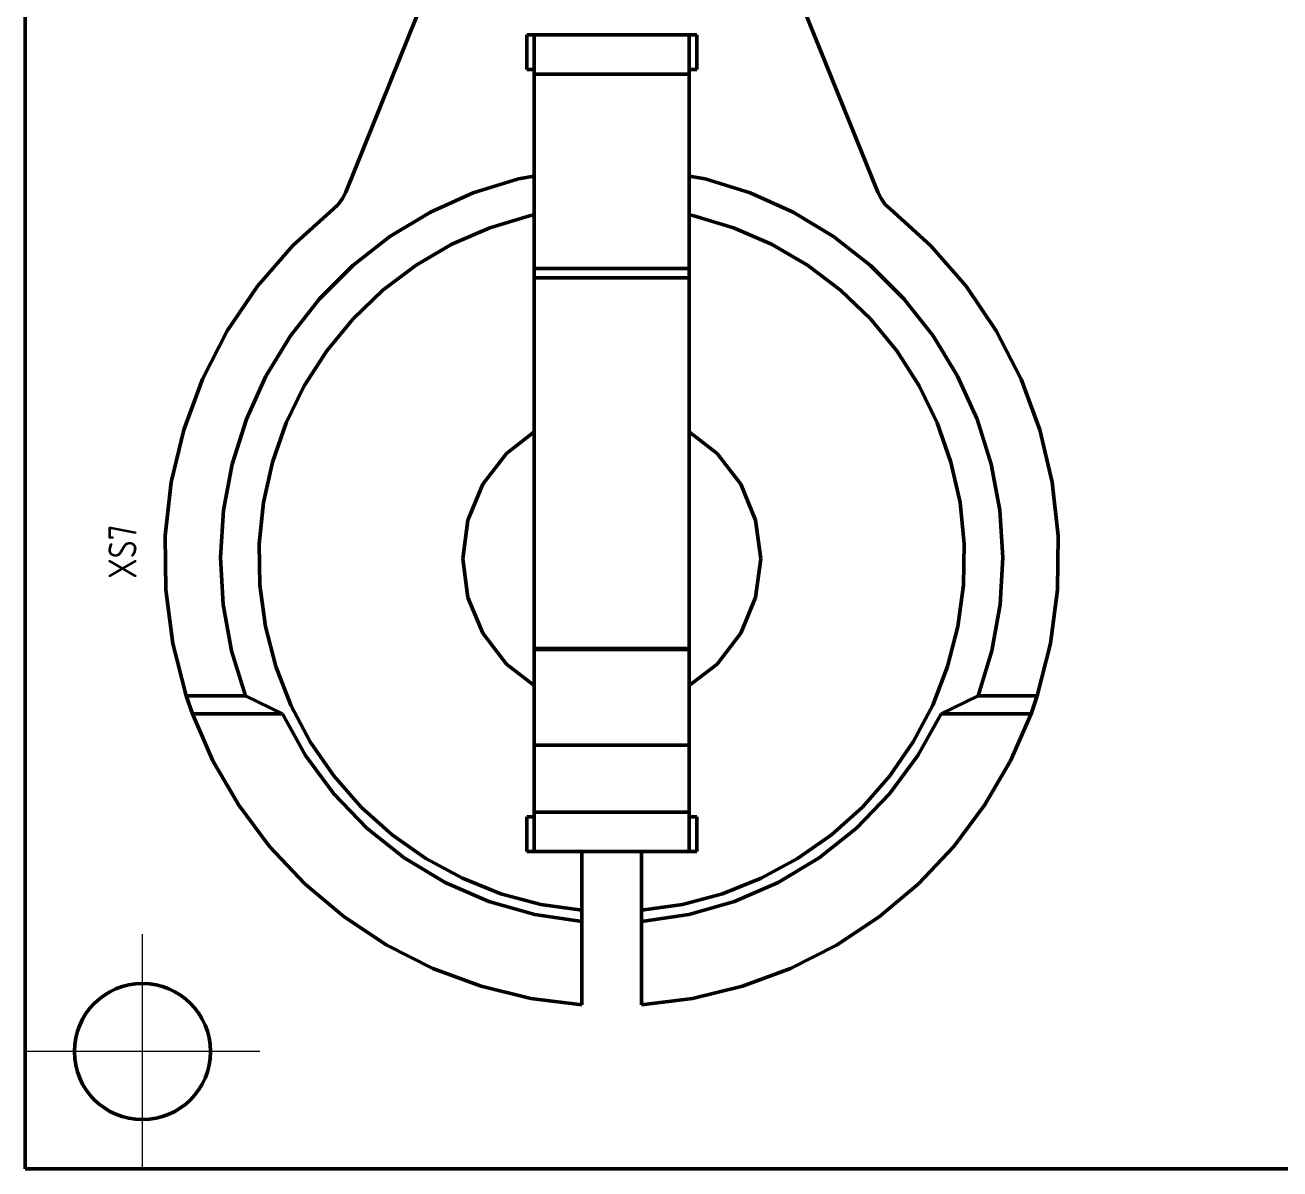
# Paper-space layout 'Layout1' of a CAD drawing. Extents: x -70 to 840, y -1 to 593.
# Drawn here: x 109.5 to 162.9, y 332.7 to 381.5 of the extents above; entities that cross this region are included whole.
import ezdxf

# ---------------------------------------------------------------- set-up
doc = ezdxf.new("R2010")
doc.units = 0
doc.header["$MEASUREMENT"] = 0
doc.layers.get('0').update_dxf_attribs({"linetype": 'CONTINUOUS', "lineweight": 15})
doc.layers.add('Основная', color=7, linetype='CONTINUOUS', lineweight=50)
doc.styles.add('GOST type A0', font='', dxfattribs={"oblique": 15, "height": 3.5})
doc.styles.get('GOST type A0').set_extended_font_data('GOST type A')

psp = doc.layouts.get("Layout1")

# ---------------------------------------------------------------- linework, layer by layer
for p, q in [((114.456, 332.715), (114.456, 342.715)), ((114.456, 332.715), (114.456, 342.715)), ((119.456, 337.715), (109.456, 337.715)), ((119.456, 337.715), (109.456, 337.715))]:
    psp.add_line(p, q)
at = {"layer": 'Основная'}
for p, q in [((109.456, 492.715), (109.456, 332.715)), ((127.094, 384.177), (123.118, 374.333)), ((127.094, 384.177), (123.118, 374.333)), ((127.094, 384.177), (123.118, 374.333)), ((127.094, 384.177), (123.118, 374.333)), ((145.794, 374.333), (141.816, 384.177)), ((145.794, 374.333), (141.816, 384.177)), ((145.794, 374.333), (141.816, 384.177)), ((145.794, 374.333), (141.816, 384.177)), ((138.076, 381.041), (130.836, 381.041)), ((130.836, 379.569), (130.836, 381.041)), ((138.076, 381.041), (130.836, 381.041)), ((130.836, 379.569), (130.836, 381.041)), ((131.154, 380.985), (131.154, 381.041)), ((131.154, 380.985), (131.154, 381.041)), ((131.154, 380.817), (131.154, 380.985)), ((131.154, 380.817), (131.154, 380.985)), ((131.154, 380.551), (131.154, 380.817)), ((131.154, 380.551), (131.154, 380.817)), ((137.758, 380.985), (137.758, 381.041)), ((137.758, 380.985), (137.758, 381.041)), ((137.758, 380.817), (137.758, 380.985)), ((137.758, 380.817), (137.758, 380.985)), ((137.758, 380.551), (137.758, 380.817)), ((137.758, 380.551), (137.758, 380.817)), ((138.076, 379.569), (138.076, 381.041)), ((138.076, 379.569), (138.076, 381.041)), ((131.154, 380.205), (131.154, 380.551)), ((131.154, 380.205), (131.154, 380.551)), ((137.758, 380.205), (137.758, 380.551)), ((137.758, 380.205), (137.758, 380.551)), ((131.154, 379.801), (131.154, 380.205)), ((131.154, 379.801), (131.154, 380.205)), ((131.154, 379.801), (131.154, 379.369)), ((131.154, 379.801), (131.154, 379.369)), ((137.758, 379.801), (137.758, 380.205)), ((137.758, 379.801), (137.758, 380.205)), ((137.758, 379.801), (137.758, 379.369)), ((137.758, 379.801), (137.758, 379.369)), ((131.154, 379.569), (130.836, 379.569)), ((131.154, 379.569), (130.836, 379.569)), ((131.154, 379.369), (131.154, 371.085)), ((137.758, 379.369), (131.154, 379.369)), ((131.154, 379.369), (131.154, 371.085)), ((137.758, 379.369), (131.154, 379.369)), ((138.076, 379.569), (137.758, 379.569)), ((138.076, 379.569), (137.758, 379.569)), ((137.758, 379.369), (137.758, 371.085)), ((137.758, 379.369), (137.758, 371.085)), ((130.476, 374.899), (128.558, 374.303)), ((130.476, 374.899), (128.558, 374.303)), ((131.154, 375.023), (130.476, 374.899)), ((131.154, 375.023), (130.476, 374.899)), ((138.436, 374.899), (137.758, 375.023)), ((138.436, 374.899), (137.758, 375.023)), ((140.354, 374.303), (138.436, 374.899)), ((140.354, 374.303), (138.436, 374.899)), ((123.118, 374.333), (122.98, 374.061)), ((123.118, 374.333), (122.98, 374.061)), ((123.118, 374.333), (122.98, 374.061)), ((123.118, 374.333), (122.98, 374.061)), ((145.932, 374.061), (145.794, 374.333)), ((145.932, 374.061), (145.794, 374.333)), ((145.932, 374.061), (145.794, 374.333)), ((145.932, 374.061), (145.794, 374.333)), ((122.798, 373.817), (122.578, 373.609)), ((122.798, 373.817), (122.578, 373.609)), ((122.798, 373.817), (122.578, 373.609)), ((122.798, 373.817), (122.578, 373.609)), ((122.98, 374.061), (122.798, 373.817)), ((122.98, 374.061), (122.798, 373.817)), ((122.98, 374.061), (122.798, 373.817)), ((122.98, 374.061), (122.798, 373.817)), ((128.558, 374.303), (126.726, 373.481)), ((128.558, 374.303), (126.726, 373.481)), ((142.186, 373.481), (140.354, 374.303)), ((142.186, 373.481), (140.354, 374.303)), ((146.114, 373.817), (145.932, 374.061)), ((146.114, 373.817), (145.932, 374.061)), ((146.114, 373.817), (145.932, 374.061)), ((146.114, 373.817), (145.932, 374.061)), ((146.334, 373.609), (146.114, 373.817)), ((146.334, 373.609), (146.114, 373.817)), ((146.334, 373.609), (146.114, 373.817)), ((146.334, 373.609), (146.114, 373.817)), ((122.578, 373.609), (120.868, 372.067)), ((122.578, 373.609), (120.868, 372.067)), ((122.578, 373.609), (120.868, 372.067)), ((122.578, 373.609), (120.868, 372.067)), ((126.726, 373.481), (125.006, 372.445)), ((126.726, 373.481), (125.006, 372.445)), ((130.954, 373.335), (129.262, 372.823)), ((130.954, 373.335), (129.262, 372.823)), ((131.154, 373.371), (130.954, 373.335)), ((131.154, 373.371), (130.954, 373.335)), ((137.958, 373.335), (137.758, 373.371)), ((137.958, 373.335), (137.758, 373.371)), ((139.65, 372.823), (137.958, 373.335)), ((139.65, 372.823), (137.958, 373.335)), ((143.906, 372.445), (142.186, 373.481)), ((143.906, 372.445), (142.186, 373.481)), ((148.044, 372.067), (146.334, 373.609)), ((148.044, 372.067), (146.334, 373.609)), ((148.044, 372.067), (146.334, 373.609)), ((148.044, 372.067), (146.334, 373.609)), ((129.262, 372.823), (127.644, 372.117)), ((129.262, 372.823), (127.644, 372.117)), ((141.268, 372.117), (139.65, 372.823)), ((141.268, 372.117), (139.65, 372.823)), ((125.006, 372.445), (123.424, 371.209)), ((125.006, 372.445), (123.424, 371.209)), ((145.488, 371.209), (143.906, 372.445)), ((145.488, 371.209), (143.906, 372.445)), ((120.868, 372.067), (119.356, 370.329)), ((120.868, 372.067), (119.356, 370.329)), ((120.868, 372.067), (119.356, 370.329)), ((120.868, 372.067), (119.356, 370.329)), ((127.644, 372.117), (126.118, 371.225)), ((127.644, 372.117), (126.118, 371.225)), ((142.794, 371.225), (141.268, 372.117)), ((142.794, 371.225), (141.268, 372.117)), ((149.556, 370.329), (148.044, 372.067)), ((149.556, 370.329), (148.044, 372.067)), ((149.556, 370.329), (148.044, 372.067)), ((149.556, 370.329), (148.044, 372.067)), ((123.424, 371.209), (122.002, 369.791)), ((123.424, 371.209), (122.002, 369.791)), ((126.118, 371.225), (124.708, 370.161)), ((126.118, 371.225), (124.708, 370.161)), ((144.204, 370.161), (142.794, 371.225)), ((144.204, 370.161), (142.794, 371.225)), ((146.91, 369.791), (145.488, 371.209)), ((146.91, 369.791), (145.488, 371.209)), ((131.154, 370.951), (131.154, 371.085)), ((137.758, 371.085), (131.154, 371.085)), ((131.154, 370.951), (131.154, 371.085)), ((137.758, 371.085), (131.154, 371.085)), ((131.154, 370.817), (131.154, 370.951)), ((131.154, 370.817), (131.154, 370.951)), ((131.154, 370.685), (131.154, 370.817)), ((131.154, 370.685), (131.154, 370.817)), ((131.154, 370.685), (131.154, 354.897)), ((137.758, 370.685), (131.154, 370.685)), ((131.154, 370.685), (131.154, 354.897)), ((137.758, 370.685), (131.154, 370.685)), ((137.758, 370.951), (137.758, 371.085)), ((137.758, 370.951), (137.758, 371.085)), ((137.758, 370.817), (137.758, 370.951)), ((137.758, 370.817), (137.758, 370.951)), ((137.758, 370.685), (137.758, 370.817)), ((137.758, 370.685), (137.758, 370.817)), ((137.758, 370.685), (137.758, 354.897)), ((137.758, 370.685), (137.758, 354.897)), ((119.356, 370.329), (118.066, 368.423)), ((119.356, 370.329), (118.066, 368.423)), ((119.356, 370.329), (118.066, 368.423)), ((119.356, 370.329), (118.066, 368.423)), ((124.708, 370.161), (123.434, 368.937)), ((124.708, 370.161), (123.434, 368.937)), ((145.478, 368.937), (144.204, 370.161)), ((145.478, 368.937), (144.204, 370.161)), ((150.846, 368.423), (149.556, 370.329)), ((150.846, 368.423), (149.556, 370.329)), ((150.846, 368.423), (149.556, 370.329)), ((150.846, 368.423), (149.556, 370.329)), ((122.002, 369.791), (120.76, 368.213)), ((122.002, 369.791), (120.76, 368.213)), ((148.152, 368.213), (146.91, 369.791)), ((148.152, 368.213), (146.91, 369.791)), ((123.434, 368.937), (122.31, 367.575)), ((123.434, 368.937), (122.31, 367.575)), ((146.602, 367.575), (145.478, 368.937)), ((146.602, 367.575), (145.478, 368.937)), ((118.066, 368.423), (117.014, 366.375)), ((118.066, 368.423), (117.014, 366.375)), ((118.066, 368.423), (117.014, 366.375)), ((118.066, 368.423), (117.014, 366.375)), ((120.76, 368.213), (119.718, 366.497)), ((120.76, 368.213), (119.718, 366.497)), ((149.194, 366.497), (148.152, 368.213)), ((149.194, 366.497), (148.152, 368.213)), ((151.898, 366.375), (150.846, 368.423)), ((151.898, 366.375), (150.846, 368.423)), ((151.898, 366.375), (150.846, 368.423)), ((151.898, 366.375), (150.846, 368.423)), ((122.31, 367.575), (121.354, 366.089)), ((122.31, 367.575), (121.354, 366.089)), ((147.558, 366.089), (146.602, 367.575)), ((147.558, 366.089), (146.602, 367.575)), ((117.014, 366.375), (116.218, 364.215)), ((117.014, 366.375), (116.218, 364.215)), ((117.014, 366.375), (116.218, 364.215)), ((117.014, 366.375), (116.218, 364.215)), ((119.718, 366.497), (118.888, 364.667)), ((119.718, 366.497), (118.888, 364.667)), ((150.024, 364.667), (149.194, 366.497)), ((150.024, 364.667), (149.194, 366.497)), ((152.694, 364.215), (151.898, 366.375)), ((152.694, 364.215), (151.898, 366.375)), ((152.694, 364.215), (151.898, 366.375)), ((152.694, 364.215), (151.898, 366.375)), ((121.354, 366.089), (120.58, 364.501)), ((121.354, 366.089), (120.58, 364.501)), ((148.332, 364.501), (147.558, 366.089)), ((148.332, 364.501), (147.558, 366.089)), ((116.218, 364.215), (115.686, 361.975)), ((116.218, 364.215), (115.686, 361.975)), ((116.218, 364.215), (115.686, 361.975)), ((116.218, 364.215), (115.686, 361.975)), ((118.888, 364.667), (118.286, 362.753)), ((118.888, 364.667), (118.286, 362.753)), ((120.58, 364.501), (119.998, 362.833)), ((120.58, 364.501), (119.998, 362.833)), ((148.914, 362.833), (148.332, 364.501)), ((148.914, 362.833), (148.332, 364.501)), ((150.626, 362.753), (150.024, 364.667)), ((150.626, 362.753), (150.024, 364.667)), ((153.224, 361.975), (152.694, 364.215)), ((153.224, 361.975), (152.694, 364.215)), ((153.224, 361.975), (152.694, 364.215)), ((153.224, 361.975), (152.694, 364.215)), ((131.154, 364.117), (129.966, 363.205)), ((131.154, 364.117), (129.966, 363.205)), ((138.946, 363.205), (137.758, 364.117)), ((138.946, 363.205), (137.758, 364.117)), ((129.966, 363.205), (128.956, 361.891)), ((129.966, 363.205), (128.956, 361.891)), ((139.956, 361.891), (138.946, 363.205)), ((139.956, 361.891), (138.946, 363.205)), ((118.286, 362.753), (117.918, 360.779)), ((118.286, 362.753), (117.918, 360.779)), ((119.998, 362.833), (119.614, 361.109)), ((119.998, 362.833), (119.614, 361.109)), ((149.298, 361.109), (148.914, 362.833)), ((149.298, 361.109), (148.914, 362.833)), ((150.994, 360.779), (150.626, 362.753)), ((150.994, 360.779), (150.626, 362.753)), ((115.686, 361.975), (115.43, 359.687)), ((115.686, 361.975), (115.43, 359.687)), ((115.686, 361.975), (115.43, 359.687)), ((115.686, 361.975), (115.43, 359.687)), ((128.956, 361.891), (128.322, 360.359)), ((128.956, 361.891), (128.322, 360.359)), ((140.59, 360.359), (139.956, 361.891)), ((140.59, 360.359), (139.956, 361.891)), ((153.482, 359.687), (153.224, 361.975)), ((153.482, 359.687), (153.224, 361.975)), ((153.482, 359.687), (153.224, 361.975)), ((153.482, 359.687), (153.224, 361.975)), ((119.614, 361.109), (119.436, 359.351)), ((119.614, 361.109), (119.436, 359.351)), ((149.476, 359.351), (149.298, 361.109)), ((149.476, 359.351), (149.298, 361.109)), ((117.918, 360.779), (117.79, 358.775)), ((117.918, 360.779), (117.79, 358.775)), ((151.122, 358.775), (150.994, 360.779)), ((151.122, 358.775), (150.994, 360.779)), ((128.322, 360.359), (128.106, 358.715)), ((128.322, 360.359), (128.106, 358.715)), ((140.806, 358.715), (140.59, 360.359)), ((140.806, 358.715), (140.59, 360.359)), ((115.43, 359.687), (115.452, 357.385)), ((115.452, 357.385), (115.43, 359.687)), ((115.43, 359.687), (115.452, 357.385)), ((115.452, 357.385), (115.43, 359.687)), ((153.46, 357.385), (153.482, 359.687)), ((153.482, 359.687), (153.46, 357.385)), ((153.46, 357.385), (153.482, 359.687)), ((153.482, 359.687), (153.46, 357.385)), ((119.464, 357.585), (119.436, 359.351)), ((119.464, 357.585), (119.436, 359.351)), ((149.476, 359.351), (149.446, 357.585)), ((149.476, 359.351), (149.446, 357.585)), ((117.902, 356.769), (117.79, 358.775)), ((117.902, 356.769), (117.79, 358.775)), ((128.322, 357.071), (128.106, 358.715)), ((128.322, 357.071), (128.106, 358.715)), ((140.806, 358.715), (140.59, 357.071)), ((140.806, 358.715), (140.59, 357.071)), ((151.122, 358.775), (151.008, 356.769)), ((151.122, 358.775), (151.008, 356.769)), ((115.452, 357.385), (115.752, 355.103)), ((115.752, 355.103), (115.452, 357.385)), ((115.452, 357.385), (115.752, 355.103)), ((115.752, 355.103), (115.452, 357.385)), ((119.702, 355.833), (119.464, 357.585)), ((119.702, 355.833), (119.464, 357.585)), ((149.446, 357.585), (149.21, 355.833)), ((149.446, 357.585), (149.21, 355.833)), ((153.16, 355.103), (153.46, 357.385)), ((153.46, 357.385), (153.16, 355.103)), ((153.16, 355.103), (153.46, 357.385)), ((153.46, 357.385), (153.16, 355.103)), ((118.258, 354.793), (117.902, 356.769)), ((118.258, 354.793), (117.902, 356.769)), ((128.956, 355.541), (128.322, 357.071)), ((128.956, 355.541), (128.322, 357.071)), ((140.59, 357.071), (139.956, 355.541)), ((140.59, 357.071), (139.956, 355.541)), ((151.008, 356.769), (150.654, 354.793)), ((151.008, 356.769), (150.654, 354.793)), ((120.142, 354.123), (119.702, 355.833)), ((120.142, 354.123), (119.702, 355.833)), ((149.21, 355.833), (148.77, 354.123)), ((149.21, 355.833), (148.77, 354.123)), ((115.752, 355.103), (116.324, 352.873)), ((116.324, 352.873), (115.752, 355.103)), ((115.752, 355.103), (116.324, 352.873)), ((116.324, 352.873), (115.752, 355.103)), ((129.966, 354.225), (128.956, 355.541)), ((129.966, 354.225), (128.956, 355.541)), ((139.956, 355.541), (138.946, 354.225)), ((139.956, 355.541), (138.946, 354.225)), ((152.588, 352.873), (153.16, 355.103)), ((153.16, 355.103), (152.588, 352.873)), ((152.588, 352.873), (153.16, 355.103)), ((153.16, 355.103), (152.588, 352.873)), ((118.846, 352.873), (118.258, 354.793)), ((118.846, 352.873), (118.258, 354.793)), ((131.154, 354.881), (131.154, 354.897)), ((131.154, 354.897), (131.154, 347.917)), ((137.758, 354.897), (131.154, 354.897)), ((131.154, 354.881), (131.154, 354.897)), ((131.154, 354.897), (131.154, 347.917)), ((137.758, 354.897), (131.154, 354.897)), ((131.154, 354.865), (131.154, 354.881)), ((131.154, 354.865), (131.154, 354.881)), ((131.154, 354.849), (131.154, 354.865)), ((131.154, 354.849), (131.154, 354.865)), ((131.154, 354.849), (131.154, 350.773)), ((137.758, 354.849), (131.154, 354.849)), ((131.154, 354.849), (131.154, 350.773)), ((137.758, 354.849), (131.154, 354.849)), ((137.758, 354.881), (137.758, 354.897)), ((137.758, 354.897), (137.758, 347.917)), ((137.758, 354.881), (137.758, 354.897)), ((137.758, 354.897), (137.758, 347.917)), ((137.758, 354.865), (137.758, 354.881)), ((137.758, 354.865), (137.758, 354.881)), ((137.758, 354.849), (137.758, 354.865)), ((137.758, 354.849), (137.758, 354.865)), ((137.758, 354.849), (137.758, 350.773)), ((137.758, 354.849), (137.758, 350.773)), ((150.654, 354.793), (150.066, 352.873)), ((150.654, 354.793), (150.066, 352.873)), ((120.778, 352.475), (120.142, 354.123)), ((120.778, 352.475), (120.142, 354.123)), ((131.154, 353.313), (129.966, 354.225)), ((131.154, 353.313), (129.966, 354.225)), ((138.946, 354.225), (137.758, 353.313)), ((138.946, 354.225), (137.758, 353.313)), ((148.77, 354.123), (148.134, 352.475)), ((148.77, 354.123), (148.134, 352.475)), ((116.324, 352.873), (116.588, 352.111)), ((118.846, 352.873), (116.324, 352.873)), ((116.588, 352.111), (116.324, 352.873)), ((116.324, 352.873), (116.588, 352.111)), ((118.846, 352.873), (116.324, 352.873)), ((116.588, 352.111), (116.324, 352.873)), ((120.422, 352.111), (118.846, 352.873)), ((120.422, 352.111), (118.846, 352.873)), ((121.606, 350.913), (120.778, 352.475)), ((121.606, 350.913), (120.778, 352.475)), ((148.134, 352.475), (147.306, 350.913)), ((148.134, 352.475), (147.306, 350.913)), ((150.066, 352.873), (148.49, 352.111)), ((150.066, 352.873), (148.49, 352.111)), ((152.588, 352.873), (150.066, 352.873)), ((152.588, 352.873), (150.066, 352.873)), ((152.324, 352.111), (152.588, 352.873)), ((152.588, 352.873), (152.324, 352.111)), ((152.324, 352.111), (152.588, 352.873)), ((152.588, 352.873), (152.324, 352.111)), ((116.588, 352.111), (117.462, 350.105)), ((120.422, 352.111), (116.588, 352.111)), ((117.462, 350.105), (116.588, 352.111)), ((116.588, 352.111), (117.462, 350.105)), ((120.422, 352.111), (116.588, 352.111)), ((117.462, 350.105), (116.588, 352.111)), ((121.406, 350.333), (120.422, 352.111)), ((121.406, 350.333), (120.422, 352.111)), ((148.49, 352.111), (147.506, 350.333)), ((148.49, 352.111), (147.506, 350.333)), ((152.324, 352.111), (148.49, 352.111)), ((152.324, 352.111), (148.49, 352.111)), ((151.448, 350.105), (152.324, 352.111)), ((152.324, 352.111), (151.448, 350.105)), ((151.448, 350.105), (152.324, 352.111)), ((152.324, 352.111), (151.448, 350.105)), ((122.608, 349.461), (121.606, 350.913)), ((122.608, 349.461), (121.606, 350.913)), ((147.306, 350.913), (146.302, 349.461)), ((147.306, 350.913), (146.302, 349.461)), ((122.614, 348.699), (121.406, 350.333)), ((122.614, 348.699), (121.406, 350.333)), ((137.758, 350.773), (131.154, 350.773)), ((137.758, 350.773), (131.154, 350.773)), ((147.506, 350.333), (146.298, 348.699)), ((147.506, 350.333), (146.298, 348.699)), ((117.462, 350.105), (118.564, 348.211)), ((118.564, 348.211), (117.462, 350.105)), ((117.462, 350.105), (118.564, 348.211)), ((118.564, 348.211), (117.462, 350.105)), ((150.348, 348.211), (151.448, 350.105)), ((151.448, 350.105), (150.348, 348.211)), ((150.348, 348.211), (151.448, 350.105)), ((151.448, 350.105), (150.348, 348.211)), ((123.776, 348.135), (122.608, 349.461)), ((123.776, 348.135), (122.608, 349.461)), ((146.302, 349.461), (145.136, 348.135)), ((146.302, 349.461), (145.136, 348.135)), ((124.026, 347.237), (122.614, 348.699)), ((124.026, 347.237), (122.614, 348.699)), ((146.298, 348.699), (144.886, 347.237)), ((146.298, 348.699), (144.886, 347.237)), ((118.564, 348.211), (119.874, 346.457)), ((119.874, 346.457), (118.564, 348.211)), ((118.564, 348.211), (119.874, 346.457)), ((119.874, 346.457), (118.564, 348.211)), ((125.092, 346.955), (123.776, 348.135)), ((125.092, 346.955), (123.776, 348.135)), ((145.136, 348.135), (143.82, 346.955)), ((145.136, 348.135), (143.82, 346.955)), ((149.038, 346.457), (150.348, 348.211)), ((150.348, 348.211), (149.038, 346.457)), ((149.038, 346.457), (150.348, 348.211)), ((150.348, 348.211), (149.038, 346.457)), ((131.154, 347.717), (130.836, 347.717)), ((130.836, 347.717), (130.836, 346.243)), ((131.154, 347.717), (130.836, 347.717)), ((130.836, 347.717), (130.836, 346.243)), ((131.154, 347.483), (131.154, 347.917)), ((137.758, 347.917), (131.154, 347.917)), ((131.154, 347.483), (131.154, 347.917)), ((137.758, 347.917), (131.154, 347.917)), ((137.758, 347.483), (137.758, 347.917)), ((137.758, 347.483), (137.758, 347.917)), ((138.076, 347.717), (137.758, 347.717)), ((138.076, 347.717), (137.758, 347.717)), ((138.076, 347.717), (138.076, 346.243)), ((138.076, 347.717), (138.076, 346.243)), ((125.616, 345.971), (124.026, 347.237)), ((125.616, 345.971), (124.026, 347.237)), ((131.154, 347.081), (131.154, 347.483)), ((131.154, 347.081), (131.154, 347.483)), ((131.154, 347.081), (131.154, 346.733)), ((131.154, 347.081), (131.154, 346.733)), ((137.758, 347.081), (137.758, 347.483)), ((137.758, 347.081), (137.758, 347.483)), ((137.758, 347.081), (137.758, 346.733)), ((137.758, 347.081), (137.758, 346.733)), ((144.886, 347.237), (143.296, 345.971)), ((144.886, 347.237), (143.296, 345.971)), ((126.536, 345.937), (125.092, 346.955)), ((126.536, 345.937), (125.092, 346.955)), ((131.154, 346.467), (131.154, 346.733)), ((131.154, 346.467), (131.154, 346.733)), ((137.758, 346.467), (137.758, 346.733)), ((137.758, 346.467), (137.758, 346.733)), ((143.82, 346.955), (142.376, 345.937)), ((143.82, 346.955), (142.376, 345.937)), ((119.874, 346.457), (121.376, 344.865)), ((121.376, 344.865), (119.874, 346.457)), ((119.874, 346.457), (121.376, 344.865)), ((121.376, 344.865), (119.874, 346.457)), ((133.186, 346.243), (130.836, 346.243)), ((133.186, 346.243), (130.836, 346.243)), ((131.154, 346.301), (131.154, 346.467)), ((131.154, 346.301), (131.154, 346.467)), ((131.154, 346.243), (131.154, 346.301)), ((131.154, 346.243), (131.154, 346.301)), ((133.186, 343.735), (133.186, 346.243)), ((133.186, 346.243), (135.726, 346.243)), ((135.726, 346.243), (133.186, 346.243)), ((133.186, 346.243), (133.186, 343.735)), ((133.186, 343.735), (133.186, 346.243)), ((133.186, 346.243), (135.726, 346.243)), ((135.726, 346.243), (133.186, 346.243)), ((133.186, 346.243), (133.186, 343.735)), ((135.726, 346.243), (135.726, 343.735)), ((135.726, 346.243), (135.726, 343.735)), ((138.076, 346.243), (135.726, 346.243)), ((135.726, 346.243), (135.726, 343.735)), ((135.726, 346.243), (135.726, 343.735)), ((138.076, 346.243), (135.726, 346.243)), ((137.758, 346.301), (137.758, 346.467)), ((137.758, 346.301), (137.758, 346.467)), ((137.758, 346.243), (137.758, 346.301)), ((137.758, 346.243), (137.758, 346.301)), ((147.536, 344.865), (149.038, 346.457)), ((149.038, 346.457), (147.536, 344.865)), ((147.536, 344.865), (149.038, 346.457)), ((149.038, 346.457), (147.536, 344.865)), ((127.358, 344.925), (125.616, 345.971)), ((127.358, 344.925), (125.616, 345.971)), ((128.09, 345.097), (126.536, 345.937)), ((128.09, 345.097), (126.536, 345.937)), ((142.376, 345.937), (140.822, 345.097)), ((142.376, 345.937), (140.822, 345.097)), ((143.296, 345.971), (141.554, 344.925)), ((143.296, 345.971), (141.554, 344.925)), ((129.222, 344.115), (127.358, 344.925)), ((129.222, 344.115), (127.358, 344.925)), ((129.73, 344.443), (128.09, 345.097)), ((129.73, 344.443), (128.09, 345.097)), ((140.822, 345.097), (139.182, 344.443)), ((140.822, 345.097), (139.182, 344.443)), ((141.554, 344.925), (139.69, 344.115)), ((141.554, 344.925), (139.69, 344.115)), ((121.376, 344.865), (123.052, 343.455)), ((123.052, 343.455), (121.376, 344.865)), ((121.376, 344.865), (123.052, 343.455)), ((123.052, 343.455), (121.376, 344.865)), ((131.438, 343.987), (129.73, 344.443)), ((131.438, 343.987), (129.73, 344.443)), ((139.182, 344.443), (137.474, 343.987)), ((139.182, 344.443), (137.474, 343.987)), ((145.86, 343.455), (147.536, 344.865)), ((147.536, 344.865), (145.86, 343.455)), ((145.86, 343.455), (147.536, 344.865)), ((147.536, 344.865), (145.86, 343.455)), ((131.176, 343.555), (129.222, 344.115)), ((131.176, 343.555), (129.222, 344.115)), ((133.186, 343.735), (131.438, 343.987)), ((133.186, 343.735), (131.438, 343.987)), ((137.474, 343.987), (135.726, 343.735)), ((137.474, 343.987), (135.726, 343.735)), ((139.69, 344.115), (137.736, 343.555)), ((139.69, 344.115), (137.736, 343.555)), ((123.052, 343.455), (124.878, 342.247)), ((124.878, 342.247), (123.052, 343.455)), ((123.052, 343.455), (124.878, 342.247)), ((124.878, 342.247), (123.052, 343.455)), ((133.186, 343.257), (131.176, 343.555)), ((133.186, 343.257), (131.176, 343.555)), ((133.186, 343.613), (133.186, 343.735)), ((133.186, 343.735), (133.186, 343.613)), ((133.186, 343.613), (133.186, 343.735)), ((133.186, 343.735), (133.186, 343.613)), ((133.186, 343.257), (133.186, 343.613)), ((133.186, 343.257), (133.186, 343.613)), ((133.186, 343.257), (133.186, 343.613)), ((133.186, 343.257), (133.186, 343.613)), ((135.726, 343.735), (135.726, 343.613)), ((135.726, 343.735), (135.726, 343.613)), ((135.726, 343.735), (135.726, 343.613)), ((135.726, 343.735), (135.726, 343.613)), ((135.726, 343.613), (135.726, 343.257)), ((135.726, 343.257), (135.726, 343.613)), ((135.726, 343.613), (135.726, 343.257)), ((135.726, 343.257), (135.726, 343.613)), ((137.736, 343.555), (135.726, 343.257)), ((137.736, 343.555), (135.726, 343.257)), ((144.032, 342.247), (145.86, 343.455)), ((145.86, 343.455), (144.032, 342.247)), ((144.032, 342.247), (145.86, 343.455)), ((145.86, 343.455), (144.032, 342.247)), ((133.186, 339.707), (133.186, 343.257)), ((133.186, 343.257), (133.186, 339.707)), ((133.186, 339.707), (133.186, 343.257)), ((133.186, 343.257), (133.186, 339.707)), ((135.726, 343.257), (135.726, 339.707)), ((135.726, 343.257), (135.726, 339.707)), ((135.726, 343.257), (135.726, 339.707)), ((135.726, 343.257), (135.726, 339.707)), ((124.878, 342.247), (126.832, 341.257)), ((126.832, 341.257), (124.878, 342.247)), ((124.878, 342.247), (126.832, 341.257)), ((126.832, 341.257), (124.878, 342.247)), ((142.08, 341.257), (144.032, 342.247)), ((144.032, 342.247), (142.08, 341.257)), ((142.08, 341.257), (144.032, 342.247)), ((144.032, 342.247), (142.08, 341.257)), ((126.832, 341.257), (128.886, 340.497)), ((128.886, 340.497), (126.832, 341.257)), ((126.832, 341.257), (128.886, 340.497)), ((128.886, 340.497), (126.832, 341.257)), ((140.026, 340.497), (142.08, 341.257)), ((142.08, 341.257), (140.026, 340.497)), ((140.026, 340.497), (142.08, 341.257)), ((142.08, 341.257), (140.026, 340.497)), ((128.886, 340.497), (131.014, 339.979)), ((131.014, 339.979), (128.886, 340.497)), ((128.886, 340.497), (131.014, 339.979)), ((131.014, 339.979), (128.886, 340.497)), ((137.898, 339.979), (140.026, 340.497)), ((140.026, 340.497), (137.898, 339.979)), ((137.898, 339.979), (140.026, 340.497)), ((140.026, 340.497), (137.898, 339.979)), ((131.014, 339.979), (133.186, 339.707)), ((133.186, 339.707), (131.014, 339.979)), ((131.014, 339.979), (133.186, 339.707)), ((133.186, 339.707), (131.014, 339.979)), ((135.726, 339.707), (137.898, 339.979)), ((137.898, 339.979), (135.726, 339.707)), ((135.726, 339.707), (137.898, 339.979)), ((137.898, 339.979), (135.726, 339.707)), ((109.456, 332.715), (349.456, 332.715))]:
    psp.add_line(p, q, dxfattribs=at)
for start, end in [(90, 180), (0, 90), (180, 270), (270, 0)]:
    psp.add_arc((114.456, 337.715), 2.9, start, end, dxfattribs=at)

# ---------------------------------------------------------------- texts
at = {"layer": 'Основная', "style": 'GOST type A0'}
psp.add_text('XS7', height=1.2, rotation=90, dxfattribs=at).set_placement((114.206, 357.862))

doc.saveas('drawing.dxf')
